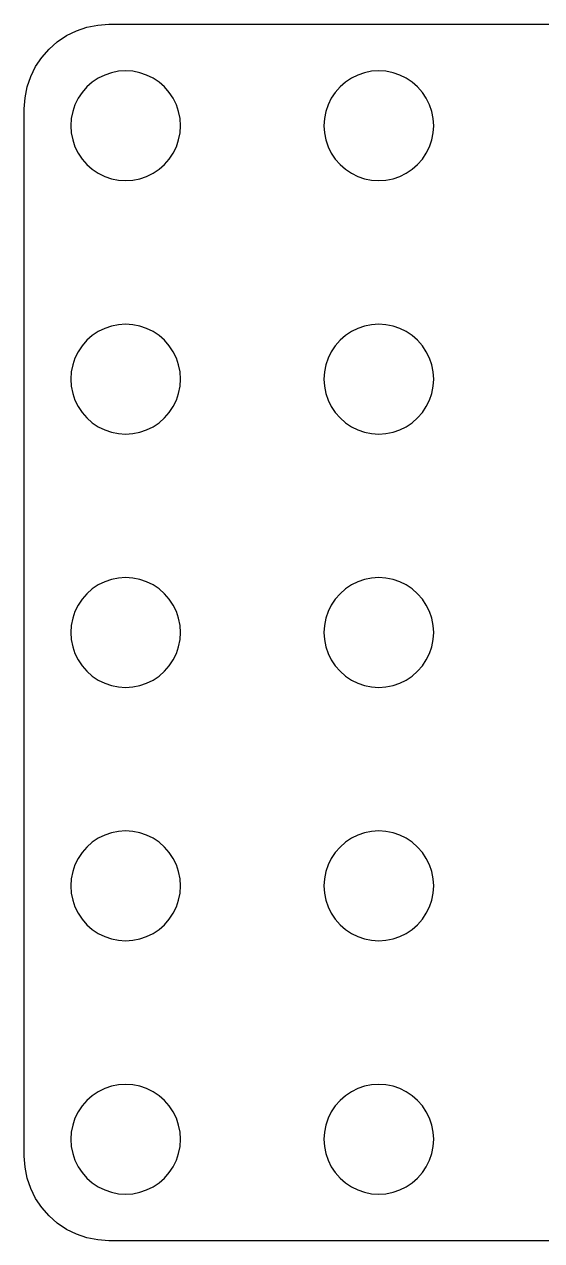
# Model space of a CAD drawing. Header units: metres. Extents: x -105 to 105, y -149 to 149.
# Drawn here: x -36 to -5.4, y -81 to -9 of the extents above; entities that cross this region are included whole.
import ezdxf

# ---------------------------------------------------------------- set-up
doc = ezdxf.new("R2010")
doc.units = ezdxf.units.M

msp = doc.modelspace()

# ---------------------------------------------------------------- linework, layer by layer
for p, q in [((-32.9184, -9.37561), (-32.2991, -9.16537)), ((-32.2991, -9.16537), (-31.6576, -9.03778)), ((-31.6576, -9.03778), (-31.005, -8.99501)), ((-31.005, -8.99501), (31.005, -8.99501)), ((-34.5405, -10.4595), (-34.0488, -10.0282)), ((-34.0488, -10.0282), (-33.505, -9.66489)), ((-33.505, -9.66489), (-32.9184, -9.37561)), ((-34.9718, -10.9512), (-34.5405, -10.4595)), ((-35.6244, -12.0816), (-35.3351, -11.495)), ((-35.3351, -11.495), (-34.9718, -10.9512)), ((-35.8346, -12.7009), (-35.6244, -12.0816)), ((-31.625, -12.1854), (-31.9785, -12.4216)), ((-31.2437, -11.9974), (-31.625, -12.1854)), ((-30.8412, -11.8607), (-31.2437, -11.9974)), ((-30.4242, -11.7778), (-30.8412, -11.8607)), ((-30, -11.75), (-30.4242, -11.7778)), ((-29.5758, -11.7778), (-30, -11.75)), ((-29.1588, -11.8607), (-29.5758, -11.7778)), ((-28.7563, -11.9974), (-29.1588, -11.8607)), ((-28.375, -12.1854), (-28.7563, -11.9974)), ((-28.0215, -12.4216), (-28.375, -12.1854)), ((-16.625, -12.1854), (-16.9785, -12.4216)), ((-16.2437, -11.9974), (-16.625, -12.1854)), ((-15.8412, -11.8607), (-16.2437, -11.9974)), ((-15.4242, -11.7778), (-15.8412, -11.8607)), ((-15, -11.75), (-15.4242, -11.7778)), ((-14.5758, -11.7778), (-15, -11.75)), ((-14.1588, -11.8607), (-14.5758, -11.7778)), ((-13.7563, -11.9974), (-14.1588, -11.8607)), ((-13.375, -12.1854), (-13.7563, -11.9974)), ((-13.0215, -12.4216), (-13.375, -12.1854)), ((-35.9622, -13.3424), (-35.8346, -12.7009)), ((-32.2981, -12.7019), (-32.5784, -13.0215)), ((-31.9785, -12.4216), (-32.2981, -12.7019)), ((-27.7019, -12.7019), (-28.0215, -12.4216)), ((-27.4216, -13.0215), (-27.7019, -12.7019)), ((-17.2981, -12.7019), (-17.5784, -13.0215)), ((-16.9785, -12.4216), (-17.2981, -12.7019)), ((-12.7019, -12.7019), (-13.0215, -12.4216)), ((-12.4216, -13.0215), (-12.7019, -12.7019)), ((-36.005, -13.995), (-35.9622, -13.3424)), ((-32.8146, -13.375), (-33.0026, -13.7563)), ((-32.5784, -13.0215), (-32.8146, -13.375)), ((-27.1854, -13.375), (-27.4216, -13.0215)), ((-26.9974, -13.7563), (-27.1854, -13.375)), ((-17.8146, -13.375), (-18.0026, -13.7563)), ((-17.5784, -13.0215), (-17.8146, -13.375)), ((-12.1854, -13.375), (-12.4216, -13.0215)), ((-11.9974, -13.7563), (-12.1854, -13.375)), ((-36.005, -76.005), (-36.005, -13.995)), ((-33.1393, -14.1588), (-33.2222, -14.5758)), ((-33.0026, -13.7563), (-33.1393, -14.1588)), ((-26.8607, -14.1588), (-26.9974, -13.7563)), ((-26.7778, -14.5758), (-26.8607, -14.1588)), ((-18.1393, -14.1588), (-18.2222, -14.5758)), ((-18.0026, -13.7563), (-18.1393, -14.1588)), ((-11.8607, -14.1588), (-11.9974, -13.7563)), ((-11.7778, -14.5758), (-11.8607, -14.1588)), ((-33.2222, -14.5758), (-33.25, -15)), ((-33.25, -15), (-33.2222, -15.4242)), ((-26.75, -15), (-26.7778, -14.5758)), ((-26.7778, -15.4242), (-26.75, -15)), ((-18.2222, -14.5758), (-18.25, -15)), ((-18.25, -15), (-18.2222, -15.4242)), ((-11.75, -15), (-11.7778, -14.5758)), ((-11.7778, -15.4242), (-11.75, -15)), ((-33.2222, -15.4242), (-33.1393, -15.8412)), ((-33.1393, -15.8412), (-33.0026, -16.2437)), ((-26.9974, -16.2437), (-26.8607, -15.8412)), ((-26.8607, -15.8412), (-26.7778, -15.4242)), ((-18.2222, -15.4242), (-18.1393, -15.8412)), ((-18.1393, -15.8412), (-18.0026, -16.2437)), ((-11.9974, -16.2437), (-11.8607, -15.8412)), ((-11.8607, -15.8412), (-11.7778, -15.4242)), ((-33.0026, -16.2437), (-32.8146, -16.625)), ((-27.1854, -16.625), (-26.9974, -16.2437)), ((-18.0026, -16.2437), (-17.8146, -16.625)), ((-12.1854, -16.625), (-11.9974, -16.2437)), ((-32.8146, -16.625), (-32.5784, -16.9785)), ((-32.5784, -16.9785), (-32.2981, -17.2981)), ((-27.7019, -17.2981), (-27.4216, -16.9785)), ((-27.4216, -16.9785), (-27.1854, -16.625)), ((-17.8146, -16.625), (-17.5784, -16.9785)), ((-17.5784, -16.9785), (-17.2981, -17.2981)), ((-12.7019, -17.2981), (-12.4216, -16.9785)), ((-12.4216, -16.9785), (-12.1854, -16.625)), ((-32.2981, -17.2981), (-31.9785, -17.5784)), ((-31.9785, -17.5784), (-31.625, -17.8146)), ((-31.625, -17.8146), (-31.2437, -18.0026)), ((-28.7563, -18.0026), (-28.375, -17.8146)), ((-28.375, -17.8146), (-28.0215, -17.5784)), ((-28.0215, -17.5784), (-27.7019, -17.2981)), ((-17.2981, -17.2981), (-16.9785, -17.5784)), ((-16.9785, -17.5784), (-16.625, -17.8146)), ((-16.625, -17.8146), (-16.2437, -18.0026)), ((-13.7563, -18.0026), (-13.375, -17.8146)), ((-13.375, -17.8146), (-13.0215, -17.5784)), ((-13.0215, -17.5784), (-12.7019, -17.2981)), ((-31.2437, -18.0026), (-30.8412, -18.1393)), ((-30.8412, -18.1393), (-30.4242, -18.2222)), ((-30.4242, -18.2222), (-30, -18.25)), ((-30, -18.25), (-29.5758, -18.2222)), ((-29.5758, -18.2222), (-29.1588, -18.1393)), ((-29.1588, -18.1393), (-28.7563, -18.0026)), ((-16.2437, -18.0026), (-15.8412, -18.1393)), ((-15.8412, -18.1393), (-15.4242, -18.2222)), ((-15.4242, -18.2222), (-15, -18.25)), ((-15, -18.25), (-14.5758, -18.2222)), ((-14.5758, -18.2222), (-14.1588, -18.1393)), ((-14.1588, -18.1393), (-13.7563, -18.0026)), ((-31.625, -27.1854), (-31.9785, -27.4216)), ((-31.2437, -26.9974), (-31.625, -27.1854)), ((-30.8412, -26.8607), (-31.2437, -26.9974)), ((-30.4242, -26.7778), (-30.8412, -26.8607)), ((-30, -26.75), (-30.4242, -26.7778)), ((-29.5758, -26.7778), (-30, -26.75)), ((-29.1588, -26.8607), (-29.5758, -26.7778)), ((-28.7563, -26.9974), (-29.1588, -26.8607)), ((-28.375, -27.1854), (-28.7563, -26.9974)), ((-28.0215, -27.4216), (-28.375, -27.1854)), ((-16.625, -27.1854), (-16.9785, -27.4216)), ((-16.2437, -26.9974), (-16.625, -27.1854)), ((-15.8412, -26.8607), (-16.2437, -26.9974)), ((-15.4242, -26.7778), (-15.8412, -26.8607)), ((-15, -26.75), (-15.4242, -26.7778)), ((-14.5758, -26.7778), (-15, -26.75)), ((-14.1588, -26.8607), (-14.5758, -26.7778)), ((-13.7563, -26.9974), (-14.1588, -26.8607)), ((-13.375, -27.1854), (-13.7563, -26.9974)), ((-13.0215, -27.4216), (-13.375, -27.1854)), ((-32.5784, -28.0215), (-32.8146, -28.375)), ((-32.2981, -27.7019), (-32.5784, -28.0215)), ((-31.9785, -27.4216), (-32.2981, -27.7019)), ((-27.7019, -27.7019), (-28.0215, -27.4216)), ((-27.4216, -28.0215), (-27.7019, -27.7019)), ((-27.1854, -28.375), (-27.4216, -28.0215)), ((-17.5784, -28.0215), (-17.8146, -28.375)), ((-17.2981, -27.7019), (-17.5784, -28.0215)), ((-16.9785, -27.4216), (-17.2981, -27.7019)), ((-12.7019, -27.7019), (-13.0215, -27.4216)), ((-12.4216, -28.0215), (-12.7019, -27.7019)), ((-12.1854, -28.375), (-12.4216, -28.0215)), ((-33.0026, -28.7563), (-33.1393, -29.1588)), ((-32.8146, -28.375), (-33.0026, -28.7563)), ((-26.9974, -28.7563), (-27.1854, -28.375)), ((-26.8607, -29.1588), (-26.9974, -28.7563)), ((-18.0026, -28.7563), (-18.1393, -29.1588)), ((-17.8146, -28.375), (-18.0026, -28.7563)), ((-11.9974, -28.7563), (-12.1854, -28.375)), ((-11.8607, -29.1588), (-11.9974, -28.7563)), ((-33.1393, -29.1588), (-33.2222, -29.5758)), ((-26.7778, -29.5758), (-26.8607, -29.1588)), ((-18.1393, -29.1588), (-18.2222, -29.5758)), ((-11.7778, -29.5758), (-11.8607, -29.1588)), ((-33.2222, -29.5758), (-33.25, -30)), ((-33.25, -30), (-33.2222, -30.4242)), ((-26.75, -30), (-26.7778, -29.5758)), ((-26.7778, -30.4242), (-26.75, -30)), ((-18.2222, -29.5758), (-18.25, -30)), ((-18.25, -30), (-18.2222, -30.4242)), ((-11.75, -30), (-11.7778, -29.5758)), ((-11.7778, -30.4242), (-11.75, -30)), ((-33.2222, -30.4242), (-33.1393, -30.8412)), ((-33.1393, -30.8412), (-33.0026, -31.2437)), ((-26.9974, -31.2437), (-26.8607, -30.8412)), ((-26.8607, -30.8412), (-26.7778, -30.4242)), ((-18.2222, -30.4242), (-18.1393, -30.8412)), ((-18.1393, -30.8412), (-18.0026, -31.2437)), ((-11.9974, -31.2437), (-11.8607, -30.8412)), ((-11.8607, -30.8412), (-11.7778, -30.4242)), ((-33.0026, -31.2437), (-32.8146, -31.625)), ((-32.8146, -31.625), (-32.5784, -31.9785)), ((-27.4216, -31.9785), (-27.1854, -31.625)), ((-27.1854, -31.625), (-26.9974, -31.2437)), ((-18.0026, -31.2437), (-17.8146, -31.625)), ((-17.8146, -31.625), (-17.5784, -31.9785)), ((-12.4216, -31.9785), (-12.1854, -31.625)), ((-12.1854, -31.625), (-11.9974, -31.2437)), ((-32.5784, -31.9785), (-32.2981, -32.2981)), ((-32.2981, -32.2981), (-31.9785, -32.5784)), ((-28.0215, -32.5784), (-27.7019, -32.2981)), ((-27.7019, -32.2981), (-27.4216, -31.9785)), ((-17.5784, -31.9785), (-17.2981, -32.2981)), ((-17.2981, -32.2981), (-16.9785, -32.5784)), ((-13.0215, -32.5784), (-12.7019, -32.2981)), ((-12.7019, -32.2981), (-12.4216, -31.9785)), ((-31.9785, -32.5784), (-31.625, -32.8146)), ((-31.625, -32.8146), (-31.2437, -33.0026)), ((-31.2437, -33.0026), (-30.8412, -33.1393)), ((-29.1588, -33.1393), (-28.7563, -33.0026)), ((-28.7563, -33.0026), (-28.375, -32.8146)), ((-28.375, -32.8146), (-28.0215, -32.5784)), ((-16.9785, -32.5784), (-16.625, -32.8146)), ((-16.625, -32.8146), (-16.2437, -33.0026)), ((-16.2437, -33.0026), (-15.8412, -33.1393)), ((-14.1588, -33.1393), (-13.7563, -33.0026)), ((-13.7563, -33.0026), (-13.375, -32.8146)), ((-13.375, -32.8146), (-13.0215, -32.5784)), ((-30.8412, -33.1393), (-30.4242, -33.2222)), ((-30.4242, -33.2222), (-30, -33.25)), ((-30, -33.25), (-29.5758, -33.2222)), ((-29.5758, -33.2222), (-29.1588, -33.1393)), ((-15.8412, -33.1393), (-15.4242, -33.2222)), ((-15.4242, -33.2222), (-15, -33.25)), ((-15, -33.25), (-14.5758, -33.2222)), ((-14.5758, -33.2222), (-14.1588, -33.1393)), ((-30, -41.75), (-30.4242, -41.7778)), ((-29.5758, -41.7778), (-30, -41.75)), ((-15, -41.75), (-15.4242, -41.7778)), ((-14.5758, -41.7778), (-15, -41.75)), ((-31.9785, -42.4216), (-32.2981, -42.7019)), ((-31.625, -42.1854), (-31.9785, -42.4216)), ((-31.2437, -41.9974), (-31.625, -42.1854)), ((-30.8412, -41.8607), (-31.2437, -41.9974)), ((-30.4242, -41.7778), (-30.8412, -41.8607)), ((-29.1588, -41.8607), (-29.5758, -41.7778)), ((-28.7563, -41.9974), (-29.1588, -41.8607)), ((-28.375, -42.1854), (-28.7563, -41.9974)), ((-28.0215, -42.4216), (-28.375, -42.1854)), ((-27.7019, -42.7019), (-28.0215, -42.4216)), ((-16.9785, -42.4216), (-17.2981, -42.7019)), ((-16.625, -42.1854), (-16.9785, -42.4216)), ((-16.2437, -41.9974), (-16.625, -42.1854)), ((-15.8412, -41.8607), (-16.2437, -41.9974)), ((-15.4242, -41.7778), (-15.8412, -41.8607)), ((-14.1588, -41.8607), (-14.5758, -41.7778)), ((-13.7563, -41.9974), (-14.1588, -41.8607)), ((-13.375, -42.1854), (-13.7563, -41.9974)), ((-13.0215, -42.4216), (-13.375, -42.1854)), ((-12.7019, -42.7019), (-13.0215, -42.4216)), ((-32.5784, -43.0215), (-32.8146, -43.375)), ((-32.2981, -42.7019), (-32.5784, -43.0215)), ((-27.4216, -43.0215), (-27.7019, -42.7019)), ((-27.1854, -43.375), (-27.4216, -43.0215)), ((-17.5784, -43.0215), (-17.8146, -43.375)), ((-17.2981, -42.7019), (-17.5784, -43.0215)), ((-12.4216, -43.0215), (-12.7019, -42.7019)), ((-12.1854, -43.375), (-12.4216, -43.0215)), ((-33.0026, -43.7563), (-33.1393, -44.1588)), ((-32.8146, -43.375), (-33.0026, -43.7563)), ((-26.9974, -43.7563), (-27.1854, -43.375)), ((-26.8607, -44.1588), (-26.9974, -43.7563)), ((-18.0026, -43.7563), (-18.1393, -44.1588)), ((-17.8146, -43.375), (-18.0026, -43.7563)), ((-11.9974, -43.7563), (-12.1854, -43.375)), ((-11.8607, -44.1588), (-11.9974, -43.7563)), ((-33.2222, -44.5758), (-33.25, -45)), ((-33.1393, -44.1588), (-33.2222, -44.5758)), ((-26.7778, -44.5758), (-26.8607, -44.1588)), ((-26.75, -45), (-26.7778, -44.5758)), ((-18.2222, -44.5758), (-18.25, -45)), ((-18.1393, -44.1588), (-18.2222, -44.5758)), ((-11.7778, -44.5758), (-11.8607, -44.1588)), ((-11.75, -45), (-11.7778, -44.5758)), ((-33.25, -45), (-33.2222, -45.4242)), ((-26.7778, -45.4242), (-26.75, -45)), ((-18.25, -45), (-18.2222, -45.4242)), ((-11.7778, -45.4242), (-11.75, -45)), ((-33.2222, -45.4242), (-33.1393, -45.8412)), ((-33.1393, -45.8412), (-33.0026, -46.2437)), ((-26.9974, -46.2437), (-26.8607, -45.8412)), ((-26.8607, -45.8412), (-26.7778, -45.4242)), ((-18.2222, -45.4242), (-18.1393, -45.8412)), ((-18.1393, -45.8412), (-18.0026, -46.2437)), ((-11.9974, -46.2437), (-11.8607, -45.8412)), ((-11.8607, -45.8412), (-11.7778, -45.4242)), ((-33.0026, -46.2437), (-32.8146, -46.625)), ((-32.8146, -46.625), (-32.5784, -46.9785)), ((-27.4216, -46.9785), (-27.1854, -46.625)), ((-27.1854, -46.625), (-26.9974, -46.2437)), ((-18.0026, -46.2437), (-17.8146, -46.625)), ((-17.8146, -46.625), (-17.5784, -46.9785)), ((-12.4216, -46.9785), (-12.1854, -46.625)), ((-12.1854, -46.625), (-11.9974, -46.2437)), ((-32.5784, -46.9785), (-32.2981, -47.2981)), ((-32.2981, -47.2981), (-31.9785, -47.5784)), ((-28.0215, -47.5784), (-27.7019, -47.2981)), ((-27.7019, -47.2981), (-27.4216, -46.9785)), ((-17.5784, -46.9785), (-17.2981, -47.2981)), ((-17.2981, -47.2981), (-16.9785, -47.5784)), ((-13.0215, -47.5784), (-12.7019, -47.2981)), ((-12.7019, -47.2981), (-12.4216, -46.9785)), ((-31.9785, -47.5784), (-31.625, -47.8146)), ((-31.625, -47.8146), (-31.2437, -48.0026)), ((-31.2437, -48.0026), (-30.8412, -48.1393)), ((-30.8412, -48.1393), (-30.4242, -48.2222)), ((-30.4242, -48.2222), (-30, -48.25)), ((-30, -48.25), (-29.5758, -48.2222)), ((-29.5758, -48.2222), (-29.1588, -48.1393)), ((-29.1588, -48.1393), (-28.7563, -48.0026)), ((-28.7563, -48.0026), (-28.375, -47.8146)), ((-28.375, -47.8146), (-28.0215, -47.5784)), ((-16.9785, -47.5784), (-16.625, -47.8146)), ((-16.625, -47.8146), (-16.2437, -48.0026)), ((-16.2437, -48.0026), (-15.8412, -48.1393)), ((-15.8412, -48.1393), (-15.4242, -48.2222)), ((-15.4242, -48.2222), (-15, -48.25)), ((-15, -48.25), (-14.5758, -48.2222)), ((-14.5758, -48.2222), (-14.1588, -48.1393)), ((-14.1588, -48.1393), (-13.7563, -48.0026)), ((-13.7563, -48.0026), (-13.375, -47.8146)), ((-13.375, -47.8146), (-13.0215, -47.5784)), ((-30.8412, -56.8607), (-31.2437, -56.9974)), ((-30.4242, -56.7778), (-30.8412, -56.8607)), ((-30, -56.75), (-30.4242, -56.7778)), ((-29.5758, -56.7778), (-30, -56.75)), ((-29.1588, -56.8607), (-29.5758, -56.7778)), ((-28.7563, -56.9974), (-29.1588, -56.8607)), ((-15.8412, -56.8607), (-16.2437, -56.9974)), ((-15.4242, -56.7778), (-15.8412, -56.8607)), ((-15, -56.75), (-15.4242, -56.7778)), ((-14.5758, -56.7778), (-15, -56.75)), ((-14.1588, -56.8607), (-14.5758, -56.7778)), ((-13.7563, -56.9974), (-14.1588, -56.8607)), ((-31.9785, -57.4216), (-32.2981, -57.7019)), ((-31.625, -57.1854), (-31.9785, -57.4216)), ((-31.2437, -56.9974), (-31.625, -57.1854)), ((-28.375, -57.1854), (-28.7563, -56.9974)), ((-28.0215, -57.4216), (-28.375, -57.1854)), ((-27.7019, -57.7019), (-28.0215, -57.4216)), ((-16.9785, -57.4216), (-17.2981, -57.7019)), ((-16.625, -57.1854), (-16.9785, -57.4216)), ((-16.2437, -56.9974), (-16.625, -57.1854)), ((-13.375, -57.1854), (-13.7563, -56.9974)), ((-13.0215, -57.4216), (-13.375, -57.1854)), ((-12.7019, -57.7019), (-13.0215, -57.4216)), ((-32.5784, -58.0215), (-32.8146, -58.375)), ((-32.2981, -57.7019), (-32.5784, -58.0215)), ((-27.4216, -58.0215), (-27.7019, -57.7019)), ((-27.1854, -58.375), (-27.4216, -58.0215)), ((-17.5784, -58.0215), (-17.8146, -58.375)), ((-17.2981, -57.7019), (-17.5784, -58.0215)), ((-12.4216, -58.0215), (-12.7019, -57.7019)), ((-12.1854, -58.375), (-12.4216, -58.0215)), ((-33.0026, -58.7563), (-33.1393, -59.1588)), ((-32.8146, -58.375), (-33.0026, -58.7563)), ((-26.9974, -58.7563), (-27.1854, -58.375)), ((-26.8607, -59.1588), (-26.9974, -58.7563)), ((-18.0026, -58.7563), (-18.1393, -59.1588)), ((-17.8146, -58.375), (-18.0026, -58.7563)), ((-11.9974, -58.7563), (-12.1854, -58.375)), ((-11.8607, -59.1588), (-11.9974, -58.7563)), ((-33.2222, -59.5758), (-33.25, -60)), ((-33.1393, -59.1588), (-33.2222, -59.5758)), ((-26.7778, -59.5758), (-26.8607, -59.1588)), ((-26.75, -60), (-26.7778, -59.5758)), ((-18.2222, -59.5758), (-18.25, -60)), ((-18.1393, -59.1588), (-18.2222, -59.5758)), ((-11.7778, -59.5758), (-11.8607, -59.1588)), ((-11.75, -60), (-11.7778, -59.5758)), ((-33.25, -60), (-33.2222, -60.4242)), ((-33.2222, -60.4242), (-33.1393, -60.8412)), ((-26.8607, -60.8412), (-26.7778, -60.4242)), ((-26.7778, -60.4242), (-26.75, -60)), ((-18.25, -60), (-18.2222, -60.4242)), ((-18.2222, -60.4242), (-18.1393, -60.8412)), ((-11.8607, -60.8412), (-11.7778, -60.4242)), ((-11.7778, -60.4242), (-11.75, -60)), ((-33.1393, -60.8412), (-33.0026, -61.2437)), ((-26.9974, -61.2437), (-26.8607, -60.8412)), ((-18.1393, -60.8412), (-18.0026, -61.2437)), ((-11.9974, -61.2437), (-11.8607, -60.8412)), ((-33.0026, -61.2437), (-32.8146, -61.625)), ((-32.8146, -61.625), (-32.5784, -61.9785)), ((-27.4216, -61.9785), (-27.1854, -61.625)), ((-27.1854, -61.625), (-26.9974, -61.2437)), ((-18.0026, -61.2437), (-17.8146, -61.625)), ((-17.8146, -61.625), (-17.5784, -61.9785)), ((-12.4216, -61.9785), (-12.1854, -61.625)), ((-12.1854, -61.625), (-11.9974, -61.2437)), ((-32.5784, -61.9785), (-32.2981, -62.2981)), ((-32.2981, -62.2981), (-31.9785, -62.5784)), ((-31.9785, -62.5784), (-31.625, -62.8146)), ((-28.375, -62.8146), (-28.0215, -62.5784)), ((-28.0215, -62.5784), (-27.7019, -62.2981)), ((-27.7019, -62.2981), (-27.4216, -61.9785)), ((-17.5784, -61.9785), (-17.2981, -62.2981)), ((-17.2981, -62.2981), (-16.9785, -62.5784)), ((-16.9785, -62.5784), (-16.625, -62.8146)), ((-13.375, -62.8146), (-13.0215, -62.5784)), ((-13.0215, -62.5784), (-12.7019, -62.2981)), ((-12.7019, -62.2981), (-12.4216, -61.9785)), ((-31.625, -62.8146), (-31.2437, -63.0026)), ((-31.2437, -63.0026), (-30.8412, -63.1393)), ((-30.8412, -63.1393), (-30.4242, -63.2222)), ((-30.4242, -63.2222), (-30, -63.25)), ((-30, -63.25), (-29.5758, -63.2222)), ((-29.5758, -63.2222), (-29.1588, -63.1393)), ((-29.1588, -63.1393), (-28.7563, -63.0026)), ((-28.7563, -63.0026), (-28.375, -62.8146)), ((-16.625, -62.8146), (-16.2437, -63.0026)), ((-16.2437, -63.0026), (-15.8412, -63.1393)), ((-15.8412, -63.1393), (-15.4242, -63.2222)), ((-15.4242, -63.2222), (-15, -63.25)), ((-15, -63.25), (-14.5758, -63.2222)), ((-14.5758, -63.2222), (-14.1588, -63.1393)), ((-14.1588, -63.1393), (-13.7563, -63.0026)), ((-13.7563, -63.0026), (-13.375, -62.8146)), ((-31.2437, -71.9974), (-31.625, -72.1854)), ((-30.8412, -71.8607), (-31.2437, -71.9974)), ((-30.4242, -71.7778), (-30.8412, -71.8607)), ((-30, -71.75), (-30.4242, -71.7778)), ((-29.5758, -71.7778), (-30, -71.75)), ((-29.1588, -71.8607), (-29.5758, -71.7778)), ((-28.7563, -71.9974), (-29.1588, -71.8607)), ((-28.375, -72.1854), (-28.7563, -71.9974)), ((-16.2437, -71.9974), (-16.625, -72.1854)), ((-15.8412, -71.8607), (-16.2437, -71.9974)), ((-15.4242, -71.7778), (-15.8412, -71.8607)), ((-15, -71.75), (-15.4242, -71.7778)), ((-14.5758, -71.7778), (-15, -71.75)), ((-14.1588, -71.8607), (-14.5758, -71.7778)), ((-13.7563, -71.9974), (-14.1588, -71.8607)), ((-13.375, -72.1854), (-13.7563, -71.9974)), ((-32.2981, -72.7019), (-32.5784, -73.0215)), ((-31.9785, -72.4216), (-32.2981, -72.7019)), ((-31.625, -72.1854), (-31.9785, -72.4216)), ((-28.0215, -72.4216), (-28.375, -72.1854)), ((-27.7019, -72.7019), (-28.0215, -72.4216)), ((-27.4216, -73.0215), (-27.7019, -72.7019)), ((-17.2981, -72.7019), (-17.5784, -73.0215)), ((-16.9785, -72.4216), (-17.2981, -72.7019)), ((-16.625, -72.1854), (-16.9785, -72.4216)), ((-13.0215, -72.4216), (-13.375, -72.1854)), ((-12.7019, -72.7019), (-13.0215, -72.4216)), ((-12.4216, -73.0215), (-12.7019, -72.7019)), ((-32.8146, -73.375), (-33.0026, -73.7563)), ((-32.5784, -73.0215), (-32.8146, -73.375)), ((-27.1854, -73.375), (-27.4216, -73.0215)), ((-26.9974, -73.7563), (-27.1854, -73.375)), ((-17.8146, -73.375), (-18.0026, -73.7563)), ((-17.5784, -73.0215), (-17.8146, -73.375)), ((-12.1854, -73.375), (-12.4216, -73.0215)), ((-11.9974, -73.7563), (-12.1854, -73.375)), ((-33.1393, -74.1588), (-33.2222, -74.5758)), ((-33.0026, -73.7563), (-33.1393, -74.1588)), ((-26.8607, -74.1588), (-26.9974, -73.7563)), ((-26.7778, -74.5758), (-26.8607, -74.1588)), ((-18.1393, -74.1588), (-18.2222, -74.5758)), ((-18.0026, -73.7563), (-18.1393, -74.1588)), ((-11.8607, -74.1588), (-11.9974, -73.7563)), ((-11.7778, -74.5758), (-11.8607, -74.1588)), ((-33.2222, -74.5758), (-33.25, -75)), ((-26.75, -75), (-26.7778, -74.5758)), ((-18.2222, -74.5758), (-18.25, -75)), ((-11.75, -75), (-11.7778, -74.5758)), ((-33.25, -75), (-33.2222, -75.4242)), ((-33.2222, -75.4242), (-33.1393, -75.8412)), ((-26.8607, -75.8412), (-26.7778, -75.4242)), ((-26.7778, -75.4242), (-26.75, -75)), ((-18.25, -75), (-18.2222, -75.4242)), ((-18.2222, -75.4242), (-18.1393, -75.8412)), ((-11.8607, -75.8412), (-11.7778, -75.4242)), ((-11.7778, -75.4242), (-11.75, -75)), ((-35.9622, -76.6576), (-36.005, -76.005)), ((-33.1393, -75.8412), (-33.0026, -76.2437)), ((-33.0026, -76.2437), (-32.8146, -76.625)), ((-27.1854, -76.625), (-26.9974, -76.2437)), ((-26.9974, -76.2437), (-26.8607, -75.8412)), ((-18.1393, -75.8412), (-18.0026, -76.2437)), ((-18.0026, -76.2437), (-17.8146, -76.625)), ((-12.1854, -76.625), (-11.9974, -76.2437)), ((-11.9974, -76.2437), (-11.8607, -75.8412)), ((-35.8346, -77.2991), (-35.9622, -76.6576)), ((-32.8146, -76.625), (-32.5784, -76.9785)), ((-32.5784, -76.9785), (-32.2981, -77.2981)), ((-27.7019, -77.2981), (-27.4216, -76.9785)), ((-27.4216, -76.9785), (-27.1854, -76.625)), ((-17.8146, -76.625), (-17.5784, -76.9785)), ((-17.5784, -76.9785), (-17.2981, -77.2981)), ((-12.7019, -77.2981), (-12.4216, -76.9785)), ((-12.4216, -76.9785), (-12.1854, -76.625)), ((-35.6244, -77.9184), (-35.8346, -77.2991)), ((-32.2981, -77.2981), (-31.9785, -77.5784)), ((-31.9785, -77.5784), (-31.625, -77.8146)), ((-28.375, -77.8146), (-28.0215, -77.5784)), ((-28.0215, -77.5784), (-27.7019, -77.2981)), ((-17.2981, -77.2981), (-16.9785, -77.5784)), ((-16.9785, -77.5784), (-16.625, -77.8146)), ((-13.375, -77.8146), (-13.0215, -77.5784)), ((-13.0215, -77.5784), (-12.7019, -77.2981)), ((-35.3351, -78.505), (-35.6244, -77.9184)), ((-31.625, -77.8146), (-31.2437, -78.0026)), ((-31.2437, -78.0026), (-30.8412, -78.1393)), ((-30.8412, -78.1393), (-30.4242, -78.2222)), ((-30.4242, -78.2222), (-30, -78.25)), ((-30, -78.25), (-29.5758, -78.2222)), ((-29.5758, -78.2222), (-29.1588, -78.1393)), ((-29.1588, -78.1393), (-28.7563, -78.0026)), ((-28.7563, -78.0026), (-28.375, -77.8146)), ((-16.625, -77.8146), (-16.2437, -78.0026)), ((-16.2437, -78.0026), (-15.8412, -78.1393)), ((-15.8412, -78.1393), (-15.4242, -78.2222)), ((-15.4242, -78.2222), (-15, -78.25)), ((-15, -78.25), (-14.5758, -78.2222)), ((-14.5758, -78.2222), (-14.1588, -78.1393)), ((-14.1588, -78.1393), (-13.7563, -78.0026)), ((-13.7563, -78.0026), (-13.375, -77.8146)), ((-34.9718, -79.0488), (-35.3351, -78.505)), ((-34.5405, -79.5405), (-34.9718, -79.0488)), ((-34.0488, -79.9718), (-34.5405, -79.5405)), ((-33.505, -80.3351), (-34.0488, -79.9718)), ((-32.9184, -80.6244), (-33.505, -80.3351)), ((-32.2991, -80.8346), (-32.9184, -80.6244)), ((-31.6576, -80.9622), (-32.2991, -80.8346)), ((-31.005, -81.005), (-31.6576, -80.9622)), ((31.005, -81.005), (-31.005, -81.005))]:
    msp.add_line(p, q)

doc.saveas('drawing.dxf')
